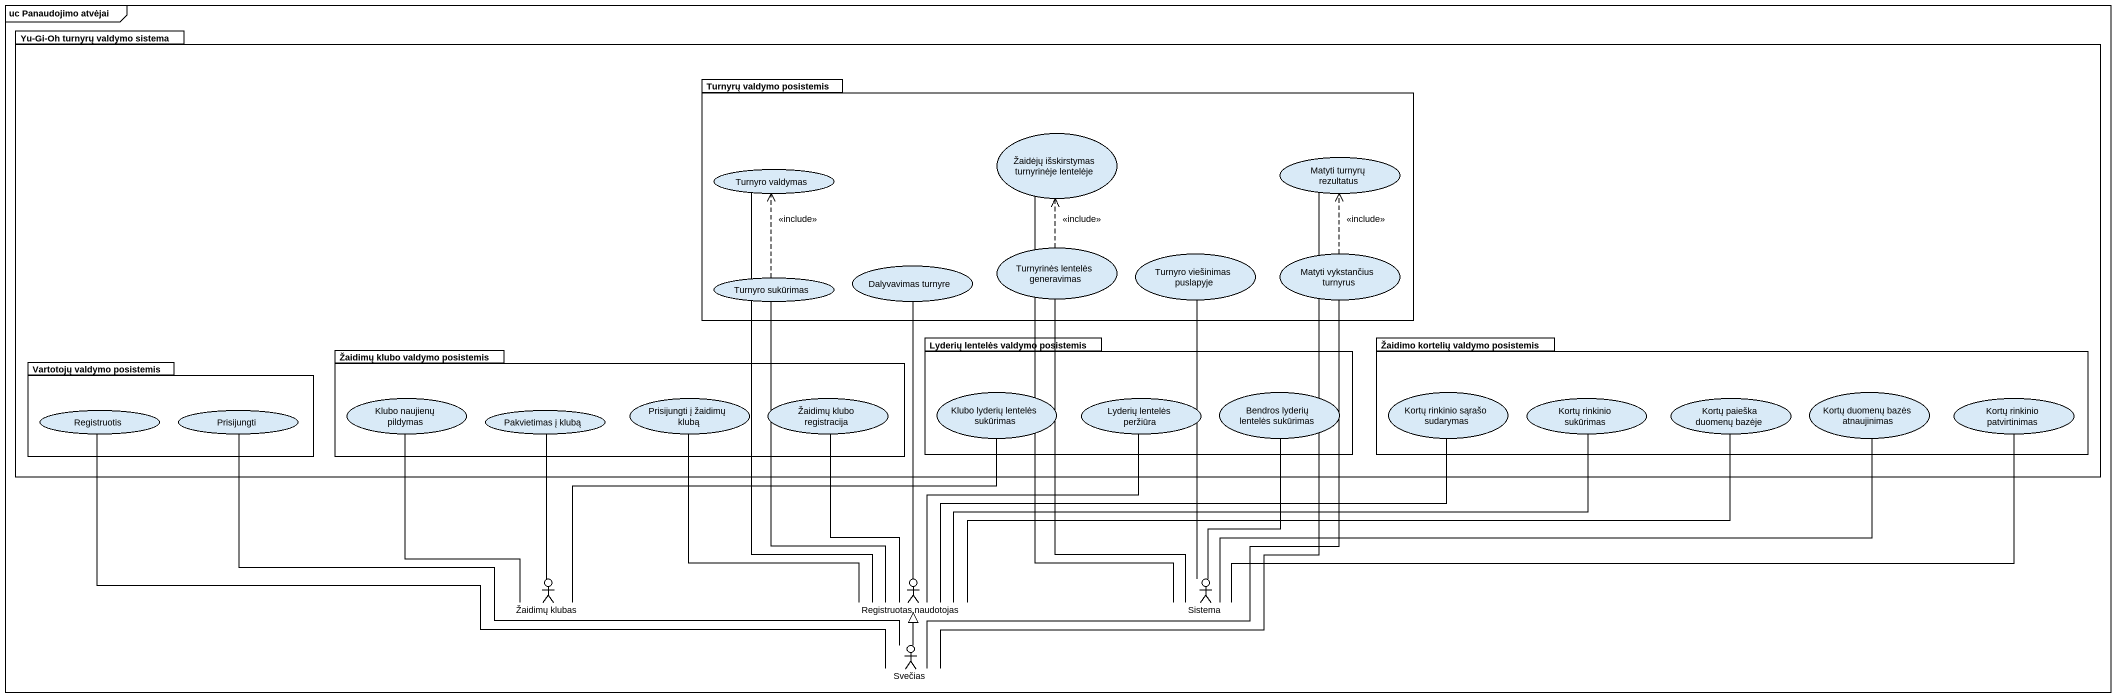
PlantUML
@startuml
mainframe uc Panaudojimo atvėjai
package "Yu-Gi-Oh turnyrų valdymo sistema" as Yu_Gi_Oh_turnyrų_valdymo {
  package "Turnyrų valdymo posistemis" as Turnyrų_valdymo_posistemis {
    usecase "Žaidėjų išskirstymas turnyrinėje lentelėje" as Žaidėjų_išskirstymas
    usecase "Turnyro valdymas" as Turnyro_valdymas
    usecase "Matyti turnyrų rezultatus" as Matyti_turnyrų_rezultatus
    usecase "Dalyvavimas turnyre" as Dalyvavimas_turnyre
    usecase "Turnyrinės lentelės generavimas" as Turnyrinės_lentelės
    usecase "Turnyro viešinimas puslapyje" as Turnyro_viešinimas_puslapyje
    usecase "Matyti vykstančius turnyrus" as Matyti_vykstančius_turnyrus
    usecase "Turnyro sukūrimas" as Turnyro_sukūrimas
  }
  package "Žaidimų klubo valdymo posistemis" as Žaidimų_klubo_valdymo {
    usecase "Klubo naujienų pildymas" as Klubo_naujienų_pildymas
    usecase "Pakvietimas į klubą" as Pakvietimas_į_klubą
    usecase "Prisijungti į žaidimų klubą" as Prisijungti_į_žaidimų_klubą
    usecase "Žaidimų klubo registracija" as Žaidimų_klubo_registracija
  }
  package "Lyderių lentelės valdymo posistemis" as Lyderių_lentelės_valdymo {
    usecase "Klubo lyderių lentelės sukūrimas" as Klubo_lyderių_lentelės
    usecase "Lyderių lentelės peržiūra" as Lyderių_lentelės_peržiūra
    usecase "Bendros lyderių lentelės sukūrimas" as Bendros_lyderių_lentelės
  }
  package "Žaidimo kortelių valdymo posistemis" as Žaidimo_kortelių_valdymo {
    usecase "Kortų rinkinio sąrašo sudarymas" as Kortų_rinkinio_sąrašo
    usecase "Kortų rinkinio sukūrimas" as Kortų_rinkinio_sukūrimas
    usecase "Kortų paieška duomenų bazėje" as Kortų_paieška_duomenų_bazėje
    usecase "Kortų duomenų bazės atnaujinimas" as Kortų_duomenų_bazės
    usecase "Kortų rinkinio patvirtinimas" as Kortų_rinkinio_patvirtinimas
  }
  package "Vartotojų valdymo posistemis" as Vartotojų_valdymo_posistemis {
    usecase Registruotis
    usecase Prisijungti
  }
}
actor "Žaidimų klubas" as Žaidimų_klubas
actor "Registruotas naudotojas" as Registruotas_naudotojas
actor Sistema
actor Svečias
Turnyrinės_lentelės .up.> Žaidėjų_išskirstymas : <<include>>
Matyti_vykstančius_turnyrus .up.> Matyti_turnyrų_rezultatus : <<include>>
Turnyro_sukūrimas .up.> Turnyro_valdymas : <<include>>
Žaidimų_klubas -up- Klubo_naujienų_pildymas
Žaidimų_klubas -up- Pakvietimas_į_klubą
Žaidimų_klubas -right- Klubo_lyderių_lentelės
Registruotas_naudotojas -up- Turnyro_valdymas
Registruotas_naudotojas -up- Dalyvavimas_turnyre
Registruotas_naudotojas -up- Turnyro_sukūrimas
Registruotas_naudotojas -up- Prisijungti_į_žaidimų_klubą
Registruotas_naudotojas -up- Žaidimų_klubo_registracija
Registruotas_naudotojas -up- Lyderių_lentelės_peržiūra
Registruotas_naudotojas -right- Kortų_rinkinio_sąrašo
Registruotas_naudotojas -right- Kortų_rinkinio_sukūrimas
Registruotas_naudotojas -right- Kortų_paieška_duomenų_bazėje
Sistema -up- Žaidėjų_išskirstymas
Sistema -up- Turnyrinės_lentelės
Sistema -up- Turnyro_viešinimas_puslapyje
Sistema -up- Bendros_lyderių_lentelės
Sistema -right- Kortų_duomenų_bazės
Sistema -right- Kortų_rinkinio_patvirtinimas
Svečias -up- Matyti_turnyrų_rezultatus
Svečias -up- Matyti_vykstančius_turnyrus
Svečias -left- Registruotis
Svečias -left- Prisijungti
Svečias -up-|> Registruotas_naudotojas
@enduml
